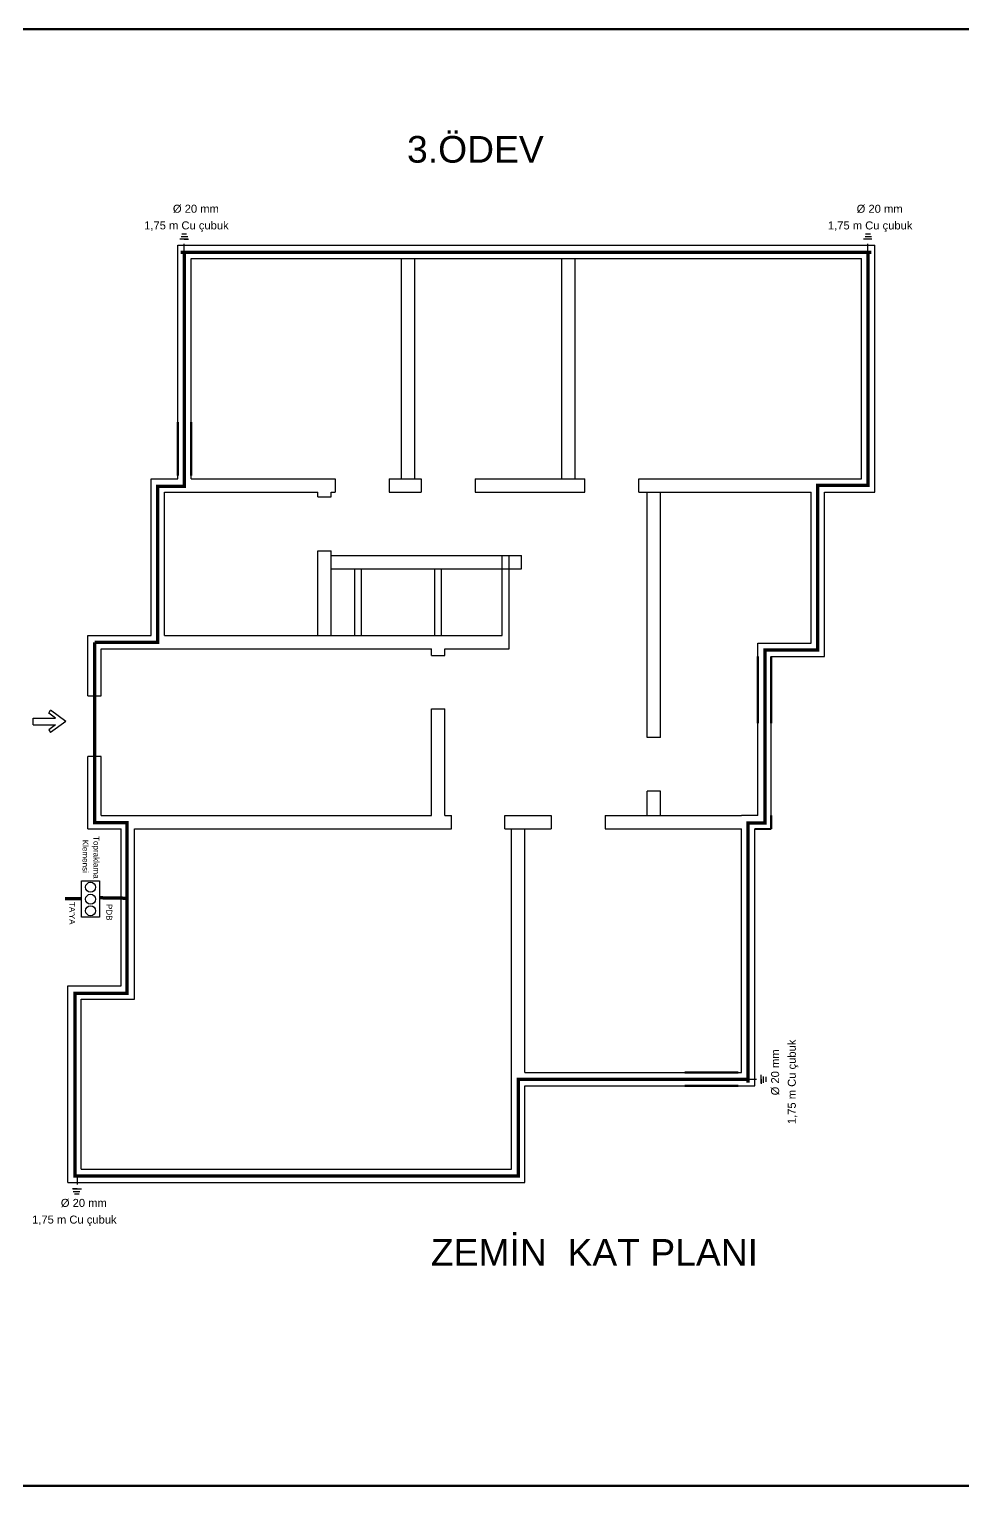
# Model space of a CAD drawing. Header units: millimetres. Extents: x 1052 to 8611, y 971 to 4548.
# Drawn here: x 3713 to 5113, y 971 to 3155 of the extents above; entities that cross this region are included whole.
import ezdxf

# ---------------------------------------------------------------- set-up
doc = ezdxf.new("R2010")
doc.units = ezdxf.units.MM
doc.linetypes.add('DASHDOT', pattern=[25.4, 12.7, -6.35, 0, -6.35])
doc.linetypes.add('DASHED', pattern=[19.05, 12.7, -6.35])
doc.layers.add('duvar', color=10, linetype='Continuous', lineweight=30)
doc.layers.add('ZİL', color=92, linetype='DASHDOT', lineweight=20)
doc.layers.add('GÖRÜNÜŞLER', color=8, linetype='Continuous')
doc.layers.add('Tarama', color=42, linetype='Continuous')
doc.styles.get("Standard").update_dxf_attribs({"font": 'arial.ttf'})
doc.styles.add('TXTX', font='arial.ttf')

# ---------------------------------------------------------------- blocks, each defined once
blk = doc.blocks.new('Topraklama Klemensi')
at = {"layer": 'GÖRÜNÜŞLER'}
for p, q in [((-26.75, 27.125), (0, 27.125)), ((-26.75, -27.125), (-26.75, 27.125)), ((0, 27.125), (0, -27.125)), ((0, -27.125), (-26.75, -27.125))]:
    blk.add_line(p, q, dxfattribs=at)
for centre in [(-13.25, 17.625), (-13.25, -0.375), (-13.25, -17.625)]:
    blk.add_circle(centre, 7.5, dxfattribs=at)

msp = doc.modelspace()

# ---------------------------------------------------------------- linework, layer by layer
at = {"color": 3, "linetype": 'DASHED', "lineweight": 25}
for p, q in [((3951.306, 2839.973), (3938.428, 2839.973)), ((3950.65, 2843.723), (3940.879, 2843.723)), ((3948.885, 2847.473), (3941.825, 2847.473)), ((3945.095, 2839.973), (3951.936, 2839.973)), ((3945.129, 2820.599), (3945.129, 2839.973)), ((4976.323, 2839.922), (4963.445, 2839.922)), ((4975.667, 2843.672), (4965.896, 2843.672)), ((4973.902, 2847.422), (4966.842, 2847.422)), ((4970.146, 2820.549), (4970.146, 2839.922)), ((4790.679, 1580.828), (4810.053, 1580.828)), ((4810.053, 1574.651), (4810.053, 1587.529)), ((4810.053, 1580.862), (4810.053, 1574.02)), ((4813.803, 1575.306), (4813.803, 1585.077)), ((4817.553, 1577.071), (4817.553, 1584.132)), ((3784.598, 1435.825), (3784.598, 1416.452)), ((3784.632, 1416.452), (3777.791, 1416.452)), ((3778.422, 1416.452), (3791.299, 1416.452)), ((3779.077, 1412.702), (3788.848, 1412.702)), ((3780.842, 1408.952), (3787.903, 1408.952))]:
    msp.add_line(p, q, dxfattribs=at)
for p, q in [((3935.854, 2830.932), (4980.854, 2830.932)), ((3935.854, 2565.932), (3935.854, 2830.932)), ((4980.854, 2635.397), (4980.854, 2830.932)), ((3955.854, 2810.932), (4960.854, 2810.932)), ((3955.854, 2565.932), (3955.854, 2810.932)), ((4270.854, 2480.932), (4270.854, 2810.932)), ((4290.854, 2480.932), (4290.854, 2810.932)), ((4511.605, 2480.932), (4511.605, 2810.932)), ((4531.605, 2480.932), (4531.605, 2810.932)), ((4960.854, 2635.397), (4960.854, 2810.932)), ((4960.854, 2480.932), (4960.854, 2635.397)), ((4980.854, 2460.932), (4980.854, 2635.397)), ((3895.854, 2480.932), (3935.854, 2480.932)), ((3895.854, 2245.932), (3895.854, 2480.932)), ((3935.854, 2480.932), (3935.854, 2485.932)), ((3955.854, 2480.932), (3955.854, 2485.932)), ((3955.854, 2480.932), (4171.477, 2480.932)), ((4171.477, 2480.932), (4171.477, 2460.932)), ((4252.307, 2480.932), (4300.6, 2480.932)), ((4252.307, 2480.932), (4252.307, 2460.932)), ((4300.6, 2480.932), (4300.6, 2460.932)), ((4381.43, 2480.932), (4535.253, 2480.932)), ((4381.43, 2480.932), (4381.43, 2460.932)), ((4626.753, 2480.932), (4960.854, 2480.932)), ((3915.854, 2460.932), (4145.854, 2460.932)), ((3915.854, 2245.932), (3915.854, 2460.932)), ((4145.854, 2453.676), (4145.854, 2460.932)), ((4145.854, 2453.676), (4165.854, 2453.676)), ((4165.854, 2460.932), (4171.477, 2460.932)), ((4165.854, 2453.676), (4165.854, 2460.932)), ((4252.307, 2460.932), (4300.6, 2460.932)), ((4381.43, 2460.932), (4535.253, 2460.932)), ((4626.753, 2460.932), (4885.138, 2460.932)), ((4639.495, 2093.144), (4639.495, 2460.932)), ((4659.495, 2093.144), (4659.495, 2460.932)), ((4885.138, 2234.659), (4885.138, 2460.932)), ((4905.138, 2460.932), (4980.854, 2460.932)), ((4905.138, 2214.659), (4905.138, 2460.932)), ((4145.854, 2245.932), (4145.854, 2372.979)), ((4145.854, 2372.979), (4165.854, 2372.979)), ((4165.854, 2245.932), (4165.854, 2372.979)), ((4165.854, 2365.932), (4450.854, 2365.932)), ((4422.201, 2245.932), (4422.201, 2365.932)), ((4432.201, 2225.932), (4432.201, 2365.932)), ((4450.854, 2345.932), (4450.854, 2365.932)), ((4165.854, 2345.932), (4450.854, 2345.932)), ((4200.854, 2245.932), (4200.854, 2345.932)), ((4210.854, 2245.932), (4210.854, 2345.932)), ((4320.854, 2245.932), (4320.854, 2345.932)), ((4330.854, 2245.932), (4330.854, 2345.932)), ((3800.854, 2245.932), (3895.854, 2245.932)), ((3800.854, 2155.759), (3800.854, 2245.932)), ((3915.854, 2245.932), (4422.201, 2245.932)), ((4805.138, 2234.659), (4885.138, 2234.659)), ((4805.138, 2214.659), (4805.138, 2234.659)), ((3820.854, 2225.932), (4315.854, 2225.932)), ((3820.854, 2155.759), (3820.854, 2225.932)), ((4315.854, 2215.932), (4315.854, 2225.932)), ((4315.854, 2215.932), (4335.854, 2215.932)), ((4335.854, 2225.932), (4432.201, 2225.932)), ((4335.854, 2215.932), (4335.854, 2225.932)), ((4825.138, 2214.659), (4905.138, 2214.659)), ((3800.854, 2155.759), (3820.854, 2155.759)), ((4315.854, 2135.932), (4335.854, 2135.932)), ((4315.854, 1975.932), (4315.854, 2135.932)), ((4335.854, 1975.932), (4335.854, 2135.932)), ((4805.138, 1975.932), (4805.138, 2114.396)), ((4825.138, 1976.093), (4825.138, 2114.396)), ((4659.495, 2093.144), (4639.495, 2093.144)), ((3800.854, 1955.932), (3800.854, 2064.58)), ((3820.854, 2064.58), (3800.854, 2064.58)), ((3820.854, 1975.932), (3820.854, 2064.58)), ((4639.495, 1975.932), (4639.495, 2012.754)), ((4659.495, 2012.754), (4639.495, 2012.754)), ((4659.495, 1975.932), (4659.495, 2012.754)), ((3820.854, 1975.932), (4315.854, 1975.932)), ((4335.854, 1975.932), (4345.854, 1975.932)), ((4345.854, 1955.932), (4345.854, 1975.932)), ((4425.854, 1975.932), (4495.381, 1975.932)), ((4425.854, 1955.932), (4425.854, 1975.932)), ((4576.211, 1975.932), (4780.854, 1975.932)), ((3800.854, 1955.932), (3850.854, 1955.932)), ((3850.854, 1720.932), (3850.854, 1955.932)), ((3870.854, 1955.932), (4345.854, 1955.932)), ((3870.854, 1700.932), (3870.854, 1955.932)), ((4425.854, 1955.932), (4495.381, 1955.932)), ((4435.854, 1445.932), (4435.854, 1955.932)), ((4455.854, 1590.932), (4455.854, 1955.932)), ((4576.211, 1955.932), (4780.854, 1955.932)), ((4780.854, 1590.932), (4780.854, 1955.932)), ((4800.854, 1570.932), (4800.854, 1955.932)), ((4800.854, 1842.44), (4800.854, 1955.932)), ((3770.854, 1720.932), (3850.854, 1720.932)), ((3770.854, 1425.932), (3770.854, 1720.932)), ((3790.854, 1700.932), (3870.854, 1700.932)), ((3790.854, 1445.932), (3790.854, 1700.932)), ((4455.854, 1590.932), (4695.854, 1590.932)), ((4775.854, 1590.932), (4780.854, 1590.932)), ((4455.854, 1570.932), (4695.854, 1570.932)), ((4455.854, 1425.932), (4455.854, 1570.932)), ((4775.854, 1570.932), (4800.854, 1570.932)), ((3790.854, 1445.932), (4435.854, 1445.932)), ((3770.854, 1425.932), (4455.854, 1425.932))]:
    msp.add_line(p, q)
at = {"lineweight": 211}
for p, q in [((3935.854, 2565.932), (3935.854, 2485.932)), ((3955.854, 2565.932), (3955.854, 2485.932)), ((4805.138, 2114.396), (4805.138, 2214.659)), ((4825.138, 2114.396), (4825.138, 2214.659)), ((4825.138, 1976.093), (4825.211, 1955.932)), ((4825.211, 1955.932), (4800.854, 1955.844)), ((4695.854, 1590.932), (4775.854, 1590.932)), ((4695.854, 1570.932), (4775.854, 1570.932))]:
    msp.add_line(p, q, dxfattribs=at)
at = {"color": 7, "true_color": 0xffffff}
for p, q in [((4535.253, 2480.932), (4545.923, 2480.932)), ((4545.923, 2460.932), (4545.923, 2480.932)), ((4626.753, 2460.932), (4626.753, 2480.932)), ((4535.253, 2460.932), (4545.923, 2460.932)), ((4495.381, 1975.932), (4495.381, 1955.932)), ((4576.211, 1975.932), (4576.211, 1955.932)), ((4805.138, 1976.02), (4780.854, 1975.932))]:
    msp.add_line(p, q, dxfattribs=at)
at = {"color": 7}
for p, q in [((3719.073, 2122.214), (3752.529, 2122.214)), ((3719.073, 2112.214), (3719.073, 2122.214)), ((3742.141, 2129.771), (3745.083, 2133.814)), ((3752.529, 2122.214), (3742.141, 2129.771)), ((3767.901, 2117.214), (3745.083, 2133.814)), ((3719.073, 2112.214), (3752.529, 2112.214)), ((3752.529, 2112.214), (3742.141, 2104.657)), ((3742.141, 2104.657), (3745.083, 2100.613)), ((3767.901, 2117.214), (3745.083, 2100.613))]:
    msp.add_line(p, q, dxfattribs=at)
at = {"color": 2, "linetype": 'ByBlock', "lineweight": 211, "true_color": 0xf1eb1f}
msp.add_lwpolyline([(1052.258, 3154.96), (8611.187, 3154.96), (8611.187, 971.183), (1052.258, 971.183)], close=True, dxfattribs=at)
at = {"const_width": 5}
msp.add_lwpolyline([(3790.656, 1851.214), (3766.476, 1851.214)], dxfattribs=at)
at = {"layer": 'Tarama', "const_width": 5}
for points in [[(3810.854, 2235.932), (3905.407, 2235.932), (3905.407, 2469.584), (3945.43, 2469.584), (3945.43, 2820.549), (4970.146, 2820.549), (4970.146, 2471.079), (4894.71, 2471.079), (4894.71, 2224.314), (4815.868, 2224.314), (4815.868, 1964.812), (4790.679, 1964.812), (4790.679, 1580.828), (4446.187, 1580.828), (4446.187, 1435.825), (3781.785, 1435.825), (3781.785, 1709.769), (3859.765, 1709.769), (3859.765, 1965.546), (3810.854, 1965.546), (3810.854, 2232.874)], [(3810.854, 2232.874), (3810.854, 2235.932)], [(3859.765, 1852.087), (3818.006, 1852.787)]]:
    msp.add_lwpolyline(points, dxfattribs=at)
at = {"layer": 'Tarama', "color": 7, "true_color": 0xffffff, "const_width": 5}
for points in [[(3939.748, 2820.555), (3951.112, 2820.542)], [(4964.166, 2820.523), (4975.53, 2820.51)], [(4790.679, 1587.141), (4790.666, 1575.777)], [(3779.095, 1435.765), (3790.459, 1435.751)]]:
    msp.add_lwpolyline(points, dxfattribs=at)

# ---------------------------------------------------------------- block references
msp.add_blockref('Topraklama Klemensi', (3818.131, 1850.922))

# ---------------------------------------------------------------- texts
at = {"color": 7, "true_color": 0xffffff, "insert": (4263.825, 2994.803), "char_height": 40, "width": 231.0573, "attachment_point": 1}
msp.add_mtext(' 3.ÖDEV', dxfattribs=at)
at = {"color": 2, "linetype": 'ByBlock', "lineweight": 211, "true_color": 0xf1eb1f, "insert": (4299.503, 1341.174), "char_height": 40, "width": 594.64666, "attachment_point": 1}
msp.add_mtext(' ZEMİN  KAT PLANI', dxfattribs=at)
at = {"layer": 'duvar', "color": 7, "lineweight": -2, "true_color": 0xffffff, "style": 'TXTX'}
for s, p in [('%%C 20 mm', (3928.357, 2879.736)), ('%%C 20 mm', (4953.374, 2879.686)), ('1,75 m Cu çubuk ', (3885.252, 2854.741)), ('1,75 m Cu çubuk ', (4910.269, 2854.69)), ('%%C 20 mm', (3760.335, 1389.359)), ('1,75 m Cu çubuk ', (3717.23, 1364.364))]:
    msp.add_text(s, height=12, dxfattribs=at).set_placement(p)
for s, p in [('1,75 m Cu çubuk ', (4862.14, 1513.459)), ('%%C 20 mm', (4837.145, 1556.564))]:
    msp.add_text(s, height=12, rotation=90, dxfattribs=at).set_placement(p)
at = {"layer": 'ZİL', "linetype": 'ByBlock', "lineweight": -2, "style": 'TXTX'}
for s, p in [('Topraklama', (3809.309, 1945.281)), ('Klemensi', (3792.873, 1939.73)), ("TA'YA", (3773.041, 1846.475)), ('PDB', (3828.673, 1843.397))]:
    msp.add_text(s, height=8.64, rotation=270, dxfattribs=at).set_placement(p)

doc.saveas('drawing.dxf')
